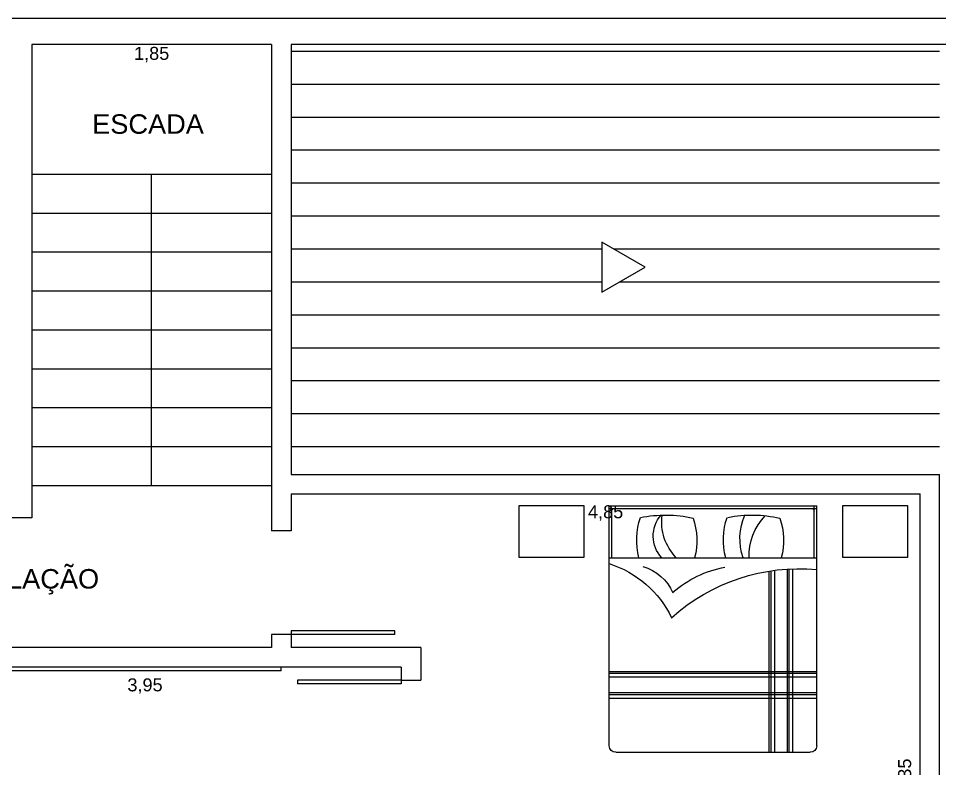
# Model space of a CAD drawing. Header units: millimetres. Extents: x 154.1 to 235.2, y 94.9 to 137.4.
# Drawn here: x 210.39 to 217.5, y 116.64 to 122.43 of the extents above; entities that cross this region are included whole.
import ezdxf

# ---------------------------------------------------------------- set-up
doc = ezdxf.new("R2010")
doc.units = ezdxf.units.MM
doc.header["$LTSCALE"] = 0.05
for name, color, linetype in [('Cotas', 6, 'Continuous'), ('Desnivel', 1, 'Continuous'), ('Janela', 2, 'Continuous'), ('MOBIL', 7, 'Continuous'), ('MOBIL-I', 251, 'Continuous'), ('P5-EQUIP', 41, 'Continuous'), ('Parede', 5, 'Continuous')]:
    doc.layers.add(name, color=color, linetype=linetype)
doc.styles.get("Standard").update_dxf_attribs({"font": 'arial.ttf'})
doc.dimstyles.new('ISO-25', dxfattribs={"dimtxt": 0.3, "dimasz": 2.5, "dimexe": 1.25, "dimexo": 0.625, "dimgap": 0.2, "dimtad": 1, "dimzin": 1, "dimtxsty": 'Standard', "dimcen": 2.5, "dimse1": 1, "dimse2": 1, "dimsd1": 1, "dimsd2": 1, "dimclrd": 6, "dimclrt": 2, "dimadec": 0, "dimazin": 0, "dimtfac": 1, "dimtmove": 0, "dimatfit": 3, "dimfxl": 1, "dimarcsym": 0})

# ---------------------------------------------------------------- blocks, each defined once
blk = doc.blocks.new('Camacsl1')
at = {"layer": 'MOBIL'}
for p, q in [((0, 0.8), (0, -0.8)), ((1.85, 0.8), (0, 0.8)), ((1.9, 0.75), (1.9, -0.75)), ((1.85, -0.8), (0, -0.8))]:
    blk.add_line(p, q, dxfattribs=at)
for centre, start, end in [((1.85, 0.75), 0, 90), ((1.85, -0.75), 270, 0)]:
    blk.add_arc(centre, 0.05, start, end, dxfattribs=at)
at = {"layer": 'MOBIL-I'}
for p, q in [((0.02, 0.8), (0.02, -0.8)), ((0.4, 0.8), (0.4, -0.8)), ((1.2793, -0.8), (1.2793, 0.8)), ((1.2933, -0.8), (1.2933, 0.8)), ((1.3212, -0.8), (1.3212, 0.8)), ((1.4424, -0.8), (1.4424, 0.8)), ((1.4564, -0.8), (1.4564, 0.8)), ((1.4843, -0.8), (1.4843, 0.8)), ((0.4, 0.78), (0.02, 0.78)), ((0.4972, -0.4737), (1.9, -0.4737)), ((0.5011, -0.4458), (1.9, -0.4458)), ((0.5033, -0.4318), (1.9, -0.4318)), ((0.4855, -0.6136), (1.9, -0.6136)), ((0.4867, -0.5857), (1.9, -0.5857)), ((0.4876, -0.5717), (1.9, -0.5717)), ((0.4, -0.78), (0, -0.78))]:
    blk.add_line(p, q, dxfattribs=at)
for centre, radius, start, end in [((1.2091, 1.0409), 0.8003, 197.51538, 244.34847), ((0.04, 0.76), 0.02, 90, 180), ((0.2633, 0.0533), 0.5349, 75.20278, 108.96235), ((1.0357, 0.3664), 0.9646, 168.45019, 192.79646), ((0.823, 0.6467), 0.3712, 196.77731, 245.79212), ((0.2331, 0.2143), 0.246, 47.28092, 131.0054), ((0.1251, 0.003), 0.3921, 45.46948, 97.85533), ((1.3106, -0.2473), 0.8515, 139.28946, 169.53351), ((1.9592, -0.6666), 1.4747, 138.03698, 185.18831), ((0.2664, 0.6575), 0.533, 251.25372, 284.50408), ((1.0357, -0.3022), 0.9646, 168.8174, 192.79646), ((0.2633, -0.6154), 0.5349, 75.20278, 108.96235), ((0.2515, -0.6606), 0.4525, 70.84583, 113.30108), ((0.3844, -0.7155), 0.4375, 87.9503, 134.41204), ((0.2664, -0.0112), 0.533, 251.25372, 284.50408), ((0.04, -0.76), 0.02, 180, 270)]:
    blk.add_arc(centre, radius, start, end, dxfattribs=at)
blk.add_point((1.456, -0.5874), dxfattribs=at)
blk = doc.blocks.new('*D86')
at = {"layer": 'Defpoints', "color": 0}
for p in [(210.4968, 122.2261), (212.3468, 122.2261), (212.3468, 121.8873)]:
    blk.add_point(p, dxfattribs=at)
at = {"layer": 'Cotas', "color": 2, "insert": (211.4218, 122.1474), "char_height": 0.1, "attachment_point": 5}
blk.add_mtext('1,85', dxfattribs=at)
blk = doc.blocks.new('*D93')
at = {"layer": 'Defpoints', "color": 0}
for p in [(207.7716, 117.5761), (212.3468, 117.5761), (212.3468, 117.4261)]:
    blk.add_point(p, dxfattribs=at)
at = {"layer": 'Cotas', "color": 2, "insert": (210.0592, 117.6862), "char_height": 0.1, "attachment_point": 5}
blk.add_mtext('4,58', dxfattribs=at)
blk = doc.blocks.new('*D99')
at = {"layer": 'Defpoints', "color": 0}
for p in [(209.3943, 117.4261), (213.3468, 117.4261), (213.3468, 117.0197)]:
    blk.add_point(p, dxfattribs=at)
at = {"layer": 'Cotas', "color": 2, "insert": (211.3706, 117.2798), "char_height": 0.1, "attachment_point": 5}
blk.add_mtext('3,95', dxfattribs=at)
blk = doc.blocks.new('*D100')
at = {"layer": 'Defpoints', "color": 0}
for p in [(213.3468, 117.4261), (213.3468, 114.6112), (213.4968, 114.6112)]:
    blk.add_point(p, dxfattribs=at)
at = {"layer": 'Cotas', "color": 2, "insert": (213.2367, 116.0186), "char_height": 0.1, "attachment_point": 5, "rotation": 90}
blk.add_mtext('2,81', dxfattribs=at)
blk = doc.blocks.new('*D104')
at = {"layer": 'Defpoints', "color": 0}
for p in [(217.3468, 118.7612), (217.3468, 114.4091), (217.4968, 114.4091)]:
    blk.add_point(p, dxfattribs=at)
at = {"layer": 'Cotas', "color": 2, "insert": (217.2367, 116.5851), "char_height": 0.1, "attachment_point": 5, "rotation": 90}
blk.add_mtext('4,35', dxfattribs=at)
blk = doc.blocks.new('*D105')
at = {"layer": 'Defpoints', "color": 0}
for p in [(212.4968, 118.7612), (217.3468, 118.7612), (217.3468, 118.3538)]:
    blk.add_point(p, dxfattribs=at)
at = {"layer": 'Cotas', "color": 2, "insert": (214.9218, 118.6139), "char_height": 0.1, "attachment_point": 5}
blk.add_mtext('4,85', dxfattribs=at)

msp = doc.modelspace()

# ---------------------------------------------------------------- hatches: boundary and pattern name
at = {"layer": 'P5-EQUIP'}
h = msp.add_hatch(dxfattribs=at)
h.set_pattern_fill('LINE', color=256, scale=0.08, style=0)
h.paths.add_polyline_path([(217.4968, 122.2261), (212.4968, 122.2261), (212.4968, 118.9112), (217.4968, 118.9112)])
h.paths.add_polyline_path([(215.2261, 120.5095), (214.8916, 120.3164), (214.8916, 120.7026)], flags=16)

# ---------------------------------------------------------------- linework, layer by layer
at = {"layer": 'Desnivel'}
for p, q in [((210.4968, 121.2261), (211.4218, 121.2261)), ((211.4218, 118.8261), (211.4218, 121.2261)), ((211.4218, 121.2261), (212.3468, 121.2261)), ((210.4968, 120.9261), (211.4218, 120.9261)), ((211.4218, 120.9261), (212.3468, 120.9261)), ((211.4218, 120.6261), (212.3468, 120.6261)), ((211.4218, 120.3261), (212.3468, 120.3261)), ((211.4218, 120.0261), (212.3468, 120.0261)), ((211.4218, 119.7261), (212.3468, 119.7261)), ((211.4218, 119.4261), (212.3468, 119.4261)), ((211.4218, 119.1261), (212.3468, 119.1261)), ((211.4218, 118.8261), (212.3468, 118.8261)), ((212.4201, 117.3961), (212.4201, 117.4261)), ((212.4201, 117.3961), (209.3943, 117.3961))]:
    msp.add_line(p, q, dxfattribs=at)
for points in [[(215.2261, 120.5095), (214.8916, 120.7026), (214.8916, 120.3164)], [(214.2541, 118.2711), (214.2541, 118.6711), (214.7541, 118.6711), (214.7541, 118.2711)], [(216.7498, 118.2711), (216.7498, 118.6711), (217.2498, 118.6711), (217.2498, 118.2711)]]:
    msp.add_lwpolyline(points, close=True, dxfattribs=at)
at = {"layer": 'Janela'}
for p, q in [((210.4968, 120.6261), (211.4218, 120.6261)), ((210.4968, 120.3261), (211.4218, 120.3261)), ((210.4968, 120.0261), (211.4218, 120.0261)), ((210.4968, 119.7261), (211.4218, 119.7261)), ((210.4968, 119.4261), (211.4218, 119.4261)), ((210.4968, 119.1261), (211.4218, 119.1261)), ((210.4968, 118.8261), (211.4218, 118.8261)), ((213.2968, 117.7061), (212.4968, 117.7061)), ((212.4968, 117.7061), (212.4968, 117.6761)), ((213.2968, 117.6761), (213.2968, 117.7061)), ((213.2968, 117.6761), (212.4968, 117.6761)), ((213.3468, 117.3261), (212.5468, 117.3261)), ((212.5468, 117.3261), (212.5468, 117.2961)), ((213.3468, 117.2961), (212.5468, 117.2961)), ((213.3468, 117.3261), (213.3468, 117.2961))]:
    msp.add_line(p, q, dxfattribs=at)
at = {"layer": 'Parede'}
for p, q in [((228.1968, 122.4261), (198.1968, 122.4261)), ((210.4968, 122.2261), (210.4968, 118.5761)), ((212.3468, 122.2261), (210.4968, 122.2261)), ((212.3468, 122.2261), (212.3468, 118.4761)), ((212.4968, 122.2261), (212.4968, 118.9112)), ((227.9968, 122.2261), (212.4968, 122.2261)), ((212.4968, 118.9112), (217.4968, 118.9112)), ((217.4968, 114.2591), (217.4968, 118.9112)), ((212.4968, 118.7612), (217.3468, 118.7612)), ((212.4968, 118.7612), (212.4968, 118.4761)), ((217.3468, 114.4091), (217.3468, 118.7612)), ((210.4968, 118.5761), (210.244, 118.5761)), ((212.4968, 118.4761), (212.3468, 118.4761)), ((212.3468, 117.6761), (212.3468, 117.5761)), ((212.4968, 117.6761), (212.3468, 117.6761)), ((212.4968, 117.6761), (212.4968, 117.5761)), ((212.3468, 117.5761), (207.7716, 117.5761)), ((213.4968, 117.5761), (212.4968, 117.5761)), ((213.4968, 117.5761), (213.4968, 117.4261)), ((213.3468, 117.4261), (209.3943, 117.4261)), ((213.3468, 117.4261), (213.3468, 117.3261)), ((213.4968, 117.4261), (213.4968, 117.3261)), ((213.3468, 117.3261), (213.4968, 117.3261))]:
    msp.add_line(p, q, dxfattribs=at)

# ---------------------------------------------------------------- block references
at = {"layer": 'Desnivel', "xscale": -1, "rotation": 90}
msp.add_blockref('Camacsl1', (215.7494, 118.6692), dxfattribs=at)

# ---------------------------------------------------------------- texts
at = {"layer": 'Janela', "char_height": 0.15, "attachment_point": 1}
for s, insert in [('ESCADA', (210.9631, 121.687)), ('CIRCULAÇÃO', (209.6432, 118.1816))]:
    msp.add_mtext(s, dxfattribs=dict(at, insert=insert))

# ---------------------------------------------------------------- dimensions: what is measured, and where the dimension line sits
at = {"layer": 'Cotas'}
for base, p1, p2, picture, middle in [((212.3468, 121.8873), (210.4968, 122.2261), (212.3468, 122.2261), '*D86', (211.4218, 121.8873)), ((217.3468, 118.3538), (212.4968, 118.7612), (217.3468, 118.7612), '*D105', (214.9218, 118.3538)), ((213.3468, 117.0197), (209.3943, 117.4261), (213.3468, 117.4261), '*D99', (211.3706, 117.0197))]:
    dim = msp.add_linear_dim(base=base, p1=p1, p2=p2, dimstyle='ISO-25', override={"dimtxt": 0.1}, dxfattribs=at)
    dim.commit()
    dim.dimension.update_dxf_attribs({"geometry": picture, "text_midpoint": middle, "dimtype": 160})
for base, p1, p2, picture, middle in [((217.4968, 114.4091), (217.3468, 118.7612), (217.3468, 114.4091), '*D104', (217.2367, 116.5851)), ((213.4968, 114.6112), (213.3468, 117.4261), (213.3468, 114.6112), '*D100', (213.2367, 116.0186))]:
    dim = msp.add_linear_dim(base=base, p1=p1, p2=p2, angle=90, dimstyle='ISO-25', override={"dimtxt": 0.1}, dxfattribs=at)
    dim.commit()
    dim.dimension.update_dxf_attribs({"geometry": picture, "text_midpoint": middle})
dim = msp.add_linear_dim(base=(212.3468, 117.4261), p1=(207.7716, 117.5761), p2=(212.3468, 117.5761), dimstyle='ISO-25', override={"dimtxt": 0.1}, dxfattribs=at)
dim.commit()
dim.dimension.update_dxf_attribs({"geometry": '*D93', "text_midpoint": (210.0592, 117.6862)})

doc.saveas('drawing.dxf')
